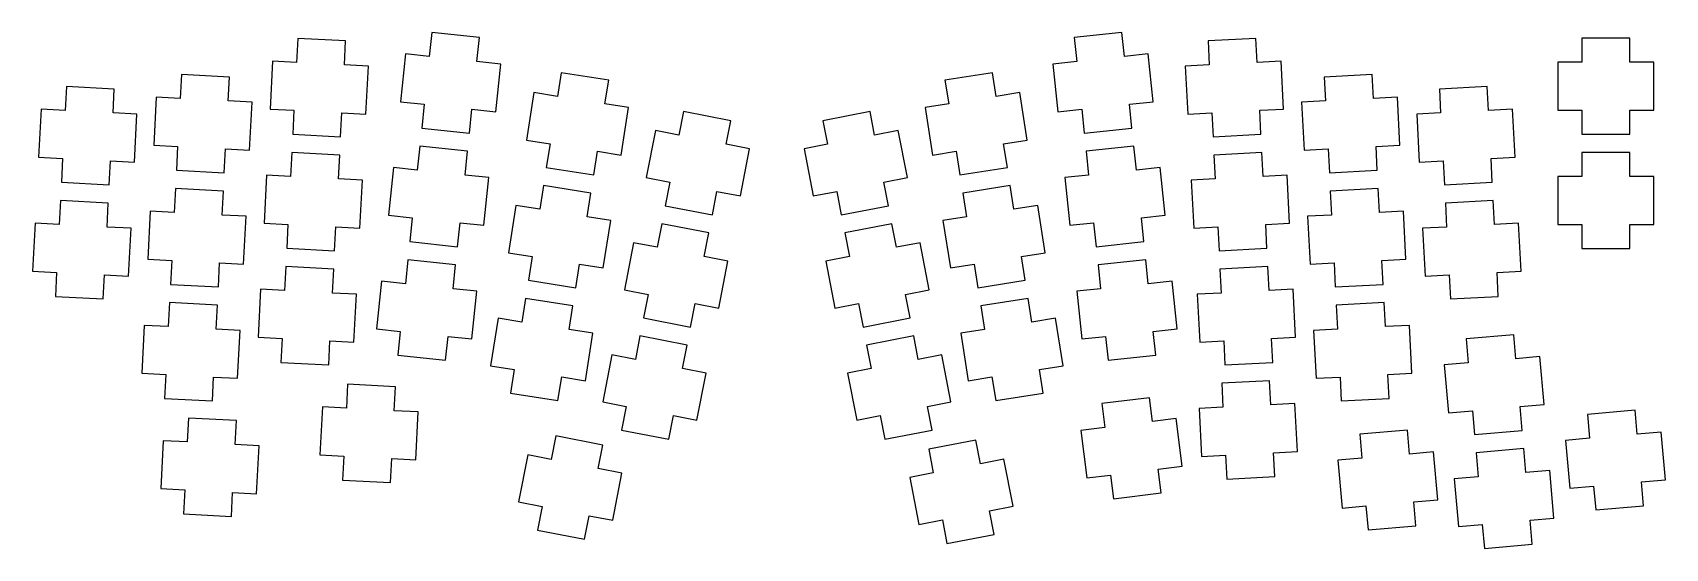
# Model space of a CAD drawing. Header units: millimetres. Extents: x 7 to 279, y 5 to 91.
import ezdxf

# ---------------------------------------------------------------- set-up
doc = ezdxf.new("R2010")
doc.units = ezdxf.units.MM

msp = doc.modelspace()

# ---------------------------------------------------------------- linework, layer by layer
at = {"layer": 'REF_r2_notch'}
for p, q in [((51.0112, 89.9724), (50.8018, 85.9779)), ((59.0002, 89.5537), (51.0112, 89.9724)), ((73.352, 90.9387), (72.9339, 86.9606)), ((81.3082, 90.1025), (73.352, 90.9387)), ((80.8901, 86.1244), (81.3082, 90.1025)), ((188.411, 90.9387), (180.4548, 90.1025)), ((180.4548, 90.1025), (180.8729, 86.1244)), ((188.8291, 86.9606), (188.411, 90.9387)), ((210.7518, 89.9724), (202.7628, 89.5537)), ((210.9611, 85.9779), (210.7518, 89.9724)), ((273.0822, 90.008), (265.0822, 90.008)), ((265.0822, 90.008), (265.0822, 86.008)), ((273.0822, 86.008), (273.0822, 90.008)), ((58.7909, 85.5592), (59.0002, 89.5537)), ((68.9558, 87.3787), (68.1196, 79.4226)), ((72.9339, 86.9606), (68.9558, 87.3787)), ((192.8072, 87.3787), (188.8291, 86.9606)), ((193.6434, 79.4226), (192.8072, 87.3787)), ((202.7628, 89.5537), (202.9721, 85.5592)), ((46.8073, 86.1872), (46.3886, 78.1982)), ((50.8018, 85.9779), (46.8073, 86.1872)), ((62.7854, 85.3498), (58.7909, 85.5592)), ((62.3667, 77.3608), (62.7854, 85.3498)), ((84.8682, 85.7063), (80.8901, 86.1244)), ((84.0319, 77.7501), (84.8682, 85.7063)), ((180.8729, 86.1244), (176.8948, 85.7063)), ((176.8948, 85.7063), (177.731, 77.7501)), ((202.9721, 85.5592), (198.9776, 85.3498)), ((198.9776, 85.3498), (199.3963, 77.3608)), ((214.9557, 86.1872), (210.9611, 85.9779)), ((215.3744, 78.1982), (214.9557, 86.1872)), ((265.0822, 86.008), (261.0822, 86.008)), ((261.0822, 86.008), (261.0822, 78.008)), ((277.0822, 86.008), (273.0822, 86.008)), ((277.0822, 78.008), (277.0822, 86.008)), ((12.4389, 81.9576), (12.2295, 77.9631)), ((20.4279, 81.539), (12.4389, 81.9576)), ((31.6198, 83.9565), (31.4104, 79.962)), ((39.6088, 83.5378), (31.6198, 83.9565)), ((39.3995, 79.5433), (39.6088, 83.5378)), ((94.9529, 84.2556), (94.3271, 80.3048)), ((102.8544, 83.0041), (94.9529, 84.2556)), ((102.2286, 79.0534), (102.8544, 83.0041)), ((166.8101, 84.2556), (158.9086, 83.0041)), ((158.9086, 83.0041), (159.5343, 79.0534)), ((167.4359, 80.3048), (166.8101, 84.2556)), ((230.1432, 83.9565), (222.1542, 83.5378)), ((222.1542, 83.5378), (222.3635, 79.5433)), ((230.3526, 79.962), (230.1432, 83.9565)), ((249.3241, 81.9576), (241.3351, 81.539)), ((249.5335, 77.9631), (249.3241, 81.9576)), ((20.2186, 77.5444), (20.4279, 81.539)), ((27.4159, 80.1714), (26.9972, 72.1823)), ((31.4104, 79.962), (27.4159, 80.1714)), ((43.394, 79.334), (39.3995, 79.5433)), ((42.9753, 71.3449), (43.394, 79.334)), ((68.1196, 79.4226), (72.0977, 79.0044)), ((72.0977, 79.0044), (71.6796, 75.0264)), ((90.3764, 80.9306), (89.1249, 73.0291)), ((94.3271, 80.3048), (90.3764, 80.9306)), ((106.1794, 78.4276), (102.2286, 79.0534)), ((159.5343, 79.0534), (155.5836, 78.4276)), ((171.3866, 80.9306), (167.4359, 80.3048)), ((172.6381, 73.0291), (171.3866, 80.9306)), ((189.6653, 79.0044), (193.6434, 79.4226)), ((190.0834, 75.0264), (189.6653, 79.0044)), ((222.3635, 79.5433), (218.369, 79.334)), ((218.369, 79.334), (218.7877, 71.3449)), ((234.3471, 80.1714), (230.3526, 79.962)), ((234.7658, 72.1823), (234.3471, 80.1714)), ((241.3351, 81.539), (241.5444, 77.5444)), ((8.235, 78.1725), (7.8163, 70.1834)), ((12.2295, 77.9631), (8.235, 78.1725)), ((24.2131, 77.3351), (20.2186, 77.5444)), ((23.7944, 69.3461), (24.2131, 77.3351)), ((46.3886, 78.1982), (50.3832, 77.9888)), ((50.3832, 77.9888), (50.1738, 73.9943)), ((58.1628, 73.5756), (58.3722, 77.5701)), ((58.3722, 77.5701), (62.3667, 77.3608)), ((79.6357, 74.1901), (80.0539, 78.1682)), ((80.0539, 78.1682), (84.0319, 77.7501)), ((104.9279, 70.5261), (106.1794, 78.4276)), ((115.3353, 77.7704), (114.572, 73.8439)), ((123.1883, 76.2439), (115.3353, 77.7704)), ((122.4251, 72.3174), (123.1883, 76.2439)), ((146.4277, 77.7704), (138.5747, 76.2439)), ((138.5747, 76.2439), (139.3379, 72.3174)), ((147.1909, 73.8439), (146.4277, 77.7704)), ((155.5836, 78.4276), (156.8351, 70.5261)), ((177.731, 77.7501), (181.7091, 78.1682)), ((181.7091, 78.1682), (182.1272, 74.1901)), ((199.3963, 77.3608), (203.3908, 77.5701)), ((203.3908, 77.5701), (203.6001, 73.5756)), ((211.3798, 77.9888), (215.3744, 78.1982)), ((211.5892, 73.9943), (211.3798, 77.9888)), ((241.5444, 77.5444), (237.5499, 77.3351)), ((237.5499, 77.3351), (237.9686, 69.3461)), ((253.528, 78.1725), (249.5335, 77.9631)), ((253.9467, 70.1834), (253.528, 78.1725)), ((261.0822, 78.008), (265.0822, 78.008)), ((265.0822, 78.008), (265.0822, 74.008)), ((273.0822, 74.008), (273.0822, 78.008)), ((273.0822, 78.008), (277.0822, 78.008)), ((50.1738, 73.9943), (58.1628, 73.5756)), ((71.6796, 75.0264), (79.6357, 74.1901)), ((110.6455, 74.6071), (109.1191, 66.7541)), ((114.572, 73.8439), (110.6455, 74.6071)), ((151.1174, 74.6071), (147.1909, 73.8439)), ((152.6439, 66.7541), (151.1174, 74.6071)), ((182.1272, 74.1901), (190.0834, 75.0264)), ((203.6001, 73.5756), (211.5892, 73.9943)), ((265.0822, 74.008), (273.0822, 74.008)), ((26.9972, 72.1823), (30.9917, 71.973)), ((30.9917, 71.973), (30.7824, 67.9785)), ((38.7714, 67.5598), (38.9808, 71.5543)), ((38.9808, 71.5543), (42.9753, 71.3449)), ((50.0142, 70.9483), (49.8048, 66.9538)), ((58.0032, 70.5296), (50.0142, 70.9483)), ((71.3607, 71.9929), (70.9426, 68.0148)), ((79.3169, 71.1566), (71.3607, 71.9929)), ((78.8988, 67.1785), (79.3169, 71.1566)), ((89.1249, 73.0291), (93.0757, 72.4033)), ((93.0757, 72.4033), (92.4499, 68.4526)), ((100.3514, 67.2011), (100.9772, 71.1519)), ((100.9772, 71.1519), (104.9279, 70.5261)), ((126.3516, 71.5542), (122.4251, 72.3174)), ((124.8251, 63.7011), (126.3516, 71.5542)), ((139.3379, 72.3174), (135.4114, 71.5542)), ((135.4114, 71.5542), (136.9379, 63.7011)), ((156.8351, 70.5261), (160.7858, 71.1519)), ((160.7858, 71.1519), (161.4116, 67.2011)), ((168.6873, 72.4033), (172.6381, 73.0291)), ((169.3131, 68.4526), (168.6873, 72.4033)), ((190.4023, 71.9929), (182.4461, 71.1566)), ((182.4461, 71.1566), (182.8642, 67.1785)), ((190.8204, 68.0148), (190.4023, 71.9929)), ((211.7488, 70.9483), (203.7598, 70.5296)), ((211.9582, 66.9538), (211.7488, 70.9483)), ((218.7877, 71.3449), (222.7822, 71.5543)), ((222.7822, 71.5543), (222.9916, 67.5598)), ((230.7713, 71.973), (234.7658, 72.1823)), ((230.9806, 67.9785), (230.7713, 71.973)), ((273.0822, 70.9578), (265.0822, 70.9578)), ((265.0822, 70.9578), (265.0822, 66.9578)), ((273.0822, 66.9578), (273.0822, 70.9578)), ((7.8163, 70.1834), (11.8108, 69.9741)), ((11.8108, 69.9741), (11.6015, 65.9796)), ((19.5905, 65.5609), (19.7999, 69.5554)), ((19.7999, 69.5554), (23.7944, 69.3461)), ((57.7939, 66.5351), (58.0032, 70.5296)), ((66.9645, 68.4329), (66.1283, 60.4767)), ((70.9426, 68.0148), (66.9645, 68.4329)), ((92.4499, 68.4526), (100.3514, 67.2011)), ((161.4116, 67.2011), (169.3131, 68.4526)), ((194.7985, 68.4329), (190.8204, 68.0148)), ((195.6347, 60.4767), (194.7985, 68.4329)), ((203.7598, 70.5296), (203.9691, 66.5351)), ((237.9686, 69.3461), (241.9631, 69.5554)), ((241.9631, 69.5554), (242.1725, 65.5609)), ((249.9522, 69.9741), (253.9467, 70.1834)), ((250.1615, 65.9796), (249.9522, 69.9741)), ((11.6015, 65.9796), (19.5905, 65.5609)), ((30.7824, 67.9785), (38.7714, 67.5598)), ((45.8103, 67.1631), (45.3916, 59.1741)), ((49.8048, 66.9538), (45.8103, 67.1631)), ((61.7884, 66.3257), (57.7939, 66.5351)), ((61.3697, 58.3367), (61.7884, 66.3257)), ((82.8769, 66.7604), (78.8988, 67.1785)), ((82.0407, 58.8043), (82.8769, 66.7604)), ((91.9728, 65.4399), (91.347, 61.4892)), ((99.8743, 64.1885), (91.9728, 65.4399)), ((109.1191, 66.7541), (113.0456, 65.9909)), ((113.0456, 65.9909), (112.2823, 62.0643)), ((148.7174, 65.9909), (152.6439, 66.7541)), ((149.4806, 62.0643), (148.7174, 65.9909)), ((169.7902, 65.4399), (161.8887, 64.1885)), ((170.416, 61.4892), (169.7902, 65.4399)), ((182.8642, 67.1785), (178.8861, 66.7604)), ((178.8861, 66.7604), (179.7223, 58.8043)), ((203.9691, 66.5351), (199.9746, 66.3257)), ((199.9746, 66.3257), (200.3933, 58.3367)), ((215.9527, 67.1631), (211.9582, 66.9538)), ((216.3714, 59.1741), (215.9527, 67.1631)), ((222.9916, 67.5598), (230.9806, 67.9785)), ((242.1725, 65.5609), (250.1615, 65.9796)), ((265.0822, 66.9578), (261.0822, 66.9578)), ((261.0822, 66.9578), (261.0822, 58.9578)), ((277.0822, 66.9578), (273.0822, 66.9578)), ((277.0822, 58.9578), (277.0822, 66.9578)), ((11.4419, 62.9336), (11.2325, 58.939)), ((19.4309, 62.5149), (11.4419, 62.9336)), ((30.6228, 64.9324), (30.4134, 60.9379)), ((38.6118, 64.5138), (30.6228, 64.9324)), ((38.4025, 60.5192), (38.6118, 64.5138)), ((99.2485, 60.2377), (99.8743, 64.1885)), ((120.1354, 60.5379), (120.8986, 64.4644)), ((120.8986, 64.4644), (124.8251, 63.7011)), ((136.9379, 63.7011), (140.8644, 64.4644)), ((140.8644, 64.4644), (141.6276, 60.5379)), ((161.8887, 64.1885), (162.5145, 60.2377)), ((231.1402, 64.9324), (223.1512, 64.5138)), ((223.1512, 64.5138), (223.3605, 60.5192)), ((231.3496, 60.9379), (231.1402, 64.9324)), ((250.3211, 62.9336), (242.3321, 62.5149)), ((250.5305, 58.939), (250.3211, 62.9336)), ((19.2216, 58.5203), (19.4309, 62.5149)), ((26.4189, 61.1473), (26.0002, 53.1582)), ((30.4134, 60.9379), (26.4189, 61.1473)), ((42.397, 60.3099), (38.4025, 60.5192)), ((41.9783, 52.3209), (42.397, 60.3099)), ((66.1283, 60.4767), (70.1064, 60.0586)), ((70.1064, 60.0586), (69.6883, 56.0805)), ((87.3963, 62.1149), (86.1448, 54.2134)), ((91.347, 61.4892), (87.3963, 62.1149)), ((103.1993, 59.612), (99.2485, 60.2377)), ((112.2823, 62.0643), (120.1354, 60.5379)), ((141.6276, 60.5379), (149.4806, 62.0643)), ((162.5145, 60.2377), (158.5637, 59.612)), ((174.3667, 62.1149), (170.416, 61.4892)), ((175.6182, 54.2134), (174.3667, 62.1149)), ((191.6566, 60.0586), (195.6347, 60.4767)), ((192.0747, 56.0805), (191.6566, 60.0586)), ((223.3605, 60.5192), (219.366, 60.3099)), ((219.366, 60.3099), (219.7847, 52.3209)), ((235.3441, 61.1473), (231.3496, 60.9379)), ((235.7628, 53.1582), (235.3441, 61.1473)), ((242.3321, 62.5149), (242.5414, 58.5203)), ((7.238, 59.1484), (6.8193, 51.1593)), ((11.2325, 58.939), (7.238, 59.1484)), ((23.2161, 58.311), (19.2216, 58.5203)), ((22.7974, 50.322), (23.2161, 58.311)), ((45.3916, 59.1741), (49.3861, 58.9647)), ((49.3861, 58.9647), (49.1768, 54.9702)), ((57.1658, 54.5515), (57.3752, 58.546)), ((57.3752, 58.546), (61.3697, 58.3367)), ((77.6445, 55.2443), (78.0626, 59.2224)), ((78.0626, 59.2224), (82.0407, 58.8043)), ((101.9478, 51.7105), (103.1993, 59.612)), ((111.7003, 59.0702), (110.9371, 55.1437)), ((119.5534, 57.5437), (111.7003, 59.0702)), ((118.7901, 53.6172), (119.5534, 57.5437)), ((150.0627, 59.0702), (142.2096, 57.5437)), ((142.2096, 57.5437), (142.9729, 53.6172)), ((150.8259, 55.1437), (150.0627, 59.0702)), ((158.5637, 59.612), (159.8152, 51.7105)), ((179.7223, 58.8043), (183.7004, 59.2224)), ((183.7004, 59.2224), (184.1185, 55.2443)), ((200.3933, 58.3367), (204.3878, 58.546)), ((204.3878, 58.546), (204.5971, 54.5515)), ((212.3768, 58.9647), (216.3714, 59.1741)), ((212.5862, 54.9702), (212.3768, 58.9647)), ((242.5414, 58.5203), (238.5469, 58.311)), ((238.5469, 58.311), (238.9656, 50.322)), ((254.525, 59.1484), (250.5305, 58.939)), ((254.9437, 51.1593), (254.525, 59.1484)), ((261.0822, 58.9578), (265.0822, 58.9578)), ((265.0822, 58.9578), (265.0822, 54.9578)), ((273.0822, 54.9578), (273.0822, 58.9578)), ((273.0822, 58.9578), (277.0822, 58.9578)), ((49.1768, 54.9702), (57.1658, 54.5515)), ((69.6883, 56.0805), (77.6445, 55.2443)), ((107.0106, 55.9069), (105.4841, 48.0539)), ((110.9371, 55.1437), (107.0106, 55.9069)), ((154.7524, 55.9069), (150.8259, 55.1437)), ((156.2789, 48.0539), (154.7524, 55.9069)), ((184.1185, 55.2443), (192.0747, 56.0805)), ((204.5971, 54.5515), (212.5862, 54.9702)), ((265.0822, 54.9578), (273.0822, 54.9578)), ((26.0002, 53.1582), (29.9947, 52.9489)), ((29.9947, 52.9489), (29.7854, 48.9544)), ((37.7744, 48.5357), (37.9838, 52.5302)), ((37.9838, 52.5302), (41.9783, 52.3209)), ((49.0172, 51.9242), (48.8078, 47.9297)), ((57.0062, 51.5055), (49.0172, 51.9242)), ((69.3695, 53.047), (68.9513, 49.0689)), ((77.3256, 52.2108), (69.3695, 53.047)), ((76.9075, 48.2327), (77.3256, 52.2108)), ((86.1448, 54.2134), (90.0956, 53.5877)), ((90.0956, 53.5877), (89.4698, 49.6369)), ((97.3713, 48.3854), (97.9971, 52.3362)), ((97.9971, 52.3362), (101.9478, 51.7105)), ((122.7166, 52.854), (118.7901, 53.6172)), ((121.1902, 45.0009), (122.7166, 52.854)), ((142.9729, 53.6172), (139.0464, 52.854)), ((139.0464, 52.854), (140.5728, 45.0009)), ((159.8152, 51.7105), (163.7659, 52.3362)), ((163.7659, 52.3362), (164.3917, 48.3854)), ((171.6674, 53.5877), (175.6182, 54.2134)), ((172.2932, 49.6369), (171.6674, 53.5877)), ((192.3935, 53.047), (184.4374, 52.2108)), ((184.4374, 52.2108), (184.8555, 48.2327)), ((192.8117, 49.0689), (192.3935, 53.047)), ((212.7458, 51.9242), (204.7568, 51.5055)), ((212.9552, 47.9297), (212.7458, 51.9242)), ((219.7847, 52.3209), (223.7792, 52.5302)), ((223.7792, 52.5302), (223.9886, 48.5357)), ((231.7683, 52.9489), (235.7628, 53.1582)), ((231.9776, 48.9544), (231.7683, 52.9489)), ((6.8193, 51.1593), (10.8138, 50.95)), ((10.8138, 50.95), (10.6045, 46.9555)), ((18.5935, 46.5368), (18.8029, 50.5313)), ((18.8029, 50.5313), (22.7974, 50.322)), ((56.7969, 47.511), (57.0062, 51.5055)), ((64.9732, 49.487), (64.137, 41.5309)), ((68.9513, 49.0689), (64.9732, 49.487)), ((89.4698, 49.6369), (97.3713, 48.3854)), ((164.3917, 48.3854), (172.2932, 49.6369)), ((196.7897, 49.487), (192.8117, 49.0689)), ((197.626, 41.5309), (196.7897, 49.487)), ((204.7568, 51.5055), (204.9661, 47.511)), ((238.9656, 50.322), (242.9601, 50.5313)), ((242.9601, 50.5313), (243.1695, 46.5368)), ((250.9492, 50.95), (254.9437, 51.1593)), ((251.1585, 46.9555), (250.9492, 50.95)), ((10.6045, 46.9555), (18.5935, 46.5368)), ((29.7854, 48.9544), (37.7744, 48.5357)), ((44.8133, 48.139), (44.3946, 40.15)), ((48.8078, 47.9297), (44.8133, 48.139)), ((60.7914, 47.3016), (56.7969, 47.511)), ((60.3727, 39.3126), (60.7914, 47.3016)), ((80.8856, 47.8146), (76.9075, 48.2327)), ((80.0494, 39.8584), (80.8856, 47.8146)), ((88.9927, 46.6243), (88.3669, 42.6735)), ((96.8942, 45.3728), (88.9927, 46.6243)), ((105.4841, 48.0539), (109.4106, 47.2907)), ((109.4106, 47.2907), (108.6474, 43.3641)), ((152.3524, 47.2907), (156.2789, 48.0539)), ((153.1156, 43.3641), (152.3524, 47.2907)), ((172.7703, 46.6243), (164.8688, 45.3728)), ((173.3961, 42.6735), (172.7703, 46.6243)), ((184.8555, 48.2327), (180.8774, 47.8146)), ((180.8774, 47.8146), (181.7136, 39.8584)), ((204.9661, 47.511), (200.9716, 47.3016)), ((200.9716, 47.3016), (201.3903, 39.3126)), ((216.9497, 48.139), (212.9552, 47.9297)), ((217.3684, 40.15), (216.9497, 48.139)), ((223.9886, 48.5357), (231.9776, 48.9544)), ((243.1695, 46.5368), (251.1585, 46.9555)), ((29.6257, 45.9083), (29.4164, 41.9138)), ((37.6148, 45.4897), (29.6257, 45.9083)), ((37.4054, 41.4951), (37.6148, 45.4897)), ((96.2684, 41.422), (96.8942, 45.3728)), ((116.5004, 41.8377), (117.2636, 45.7642)), ((117.2636, 45.7642), (121.1902, 45.0009)), ((140.5728, 45.0009), (144.4993, 45.7642)), ((144.4993, 45.7642), (145.2626, 41.8377)), ((164.8688, 45.3728), (165.4946, 41.422)), ((232.1372, 45.9083), (224.1482, 45.4897)), ((224.1482, 45.4897), (224.3575, 41.4951)), ((232.3466, 41.9138), (232.1372, 45.9083)), ((25.4219, 42.1232), (25.0032, 34.1341)), ((29.4164, 41.9138), (25.4219, 42.1232)), ((41.4, 41.2858), (37.4054, 41.4951)), ((40.9813, 33.2968), (41.4, 41.2858)), ((64.137, 41.5309), (68.1151, 41.1128)), ((68.1151, 41.1128), (67.697, 37.1347)), ((84.4162, 43.2993), (83.1647, 35.3978)), ((88.3669, 42.6735), (84.4162, 43.2993)), ((100.2192, 40.7963), (96.2684, 41.422)), ((108.6474, 43.3641), (116.5004, 41.8377)), ((145.2626, 41.8377), (153.1156, 43.3641)), ((165.4946, 41.422), (161.5438, 40.7963)), ((177.3468, 43.2993), (173.3961, 42.6735)), ((178.5983, 35.3978), (177.3468, 43.2993)), ((193.6479, 41.1128), (197.626, 41.5309)), ((194.066, 37.1347), (193.6479, 41.1128)), ((224.3575, 41.4951), (220.363, 41.2858)), ((220.363, 41.2858), (220.7817, 33.2968)), ((236.3411, 42.1232), (232.3466, 41.9138)), ((236.7598, 34.1341), (236.3411, 42.1232)), ((44.3946, 40.15), (48.3891, 39.9406)), ((48.3891, 39.9406), (48.1798, 35.9461)), ((56.1688, 35.5274), (56.3782, 39.5219)), ((56.3782, 39.5219), (60.3727, 39.3126)), ((75.6532, 36.2984), (76.0713, 40.2765)), ((76.0713, 40.2765), (80.0494, 39.8584)), ((98.9677, 32.8948), (100.2192, 40.7963)), ((108.0654, 40.37), (107.3022, 36.4435)), ((115.9184, 38.8435), (108.0654, 40.37)), ((115.1552, 34.917), (115.9184, 38.8435)), ((153.6976, 40.37), (145.8446, 38.8435)), ((145.8446, 38.8435), (146.6078, 34.917)), ((154.4608, 36.4435), (153.6976, 40.37)), ((161.5438, 40.7963), (162.7953, 32.8948)), ((181.7136, 39.8584), (185.6917, 40.2765)), ((185.6917, 40.2765), (186.1098, 36.2984)), ((201.3903, 39.3126), (205.3848, 39.5219)), ((205.3848, 39.5219), (205.5942, 35.5274)), ((213.3739, 39.9406), (217.3684, 40.15)), ((213.5832, 35.9461), (213.3739, 39.9406)), ((253.753, 40.5479), (245.7834, 39.8506)), ((245.7834, 39.8506), (246.132, 35.8658)), ((254.1016, 36.5631), (253.753, 40.5479)), ((48.1798, 35.9461), (56.1688, 35.5274)), ((67.697, 37.1347), (75.6532, 36.2984)), ((83.1647, 35.3978), (87.1154, 34.772)), ((103.3756, 37.2067), (101.8492, 29.3537)), ((107.3022, 36.4435), (103.3756, 37.2067)), ((158.3873, 37.2067), (154.4608, 36.4435)), ((159.9138, 29.3537), (158.3873, 37.2067)), ((174.6475, 34.772), (178.5983, 35.3978)), ((186.1098, 36.2984), (194.066, 37.1347)), ((205.5942, 35.5274), (213.5832, 35.9461)), ((246.132, 35.8658), (242.1473, 35.5172)), ((242.1473, 35.5172), (242.8445, 27.5477)), ((258.0864, 36.9117), (254.1016, 36.5631)), ((258.7836, 28.9422), (258.0864, 36.9117)), ((25.0032, 34.1341), (28.9977, 33.9248)), ((28.9977, 33.9248), (28.7884, 29.9303)), ((36.7774, 29.5116), (36.9868, 33.5061)), ((36.9868, 33.5061), (40.9813, 33.2968)), ((87.1154, 34.772), (86.4897, 30.8213)), ((94.3912, 29.5698), (95.017, 33.5205)), ((95.017, 33.5205), (98.9677, 32.8948)), ((119.0817, 34.1538), (115.1552, 34.917)), ((117.5552, 26.3008), (119.0817, 34.1538)), ((146.6078, 34.917), (142.6813, 34.1538)), ((142.6813, 34.1538), (144.2078, 26.3008)), ((162.7953, 32.8948), (166.746, 33.5205)), ((166.746, 33.5205), (167.3718, 29.5698)), ((175.2733, 30.8213), (174.6475, 34.772)), ((213.0405, 32.8737), (205.0515, 32.455)), ((213.2499, 28.8792), (213.0405, 32.8737)), ((220.7817, 33.2968), (224.7762, 33.5061)), ((224.7762, 33.5061), (224.9856, 29.5116)), ((232.7653, 33.9248), (236.7598, 34.1341)), ((232.9746, 29.9303), (232.7653, 33.9248)), ((59.3236, 32.3086), (59.1142, 28.314)), ((67.3126, 31.8899), (59.3236, 32.3086)), ((67.1033, 27.8954), (67.3126, 31.8899)), ((86.4897, 30.8213), (94.3912, 29.5698)), ((167.3718, 29.5698), (175.2733, 30.8213)), ((192.9961, 30.047), (185.0557, 29.0721)), ((193.4835, 26.0768), (192.9961, 30.047)), ((205.0515, 32.455), (205.2608, 28.4605)), ((28.7884, 29.9303), (36.7774, 29.5116)), ((55.1197, 28.5234), (54.701, 20.5344)), ((59.1142, 28.314), (55.1197, 28.5234)), ((71.0978, 27.686), (67.1033, 27.8954)), ((70.6791, 19.697), (71.0978, 27.686)), ((101.8492, 29.3537), (105.7757, 28.5905)), ((105.7757, 28.5905), (105.0124, 24.664)), ((155.9873, 28.5905), (159.9138, 29.3537)), ((156.7505, 24.664), (155.9873, 28.5905)), ((185.0557, 29.0721), (185.5432, 25.1019)), ((205.2608, 28.4605), (201.2663, 28.2511)), ((201.2663, 28.2511), (201.685, 20.2621)), ((217.2444, 29.0885), (213.2499, 28.8792)), ((217.6631, 21.0995), (217.2444, 29.0885)), ((224.9856, 29.5116), (232.9746, 29.9303)), ((242.8445, 27.5477), (246.8293, 27.8963)), ((246.8293, 27.8963), (247.1779, 23.9115)), ((254.7989, 28.5935), (258.7836, 28.9422)), ((255.1475, 24.6088), (254.7989, 28.5935)), ((273.9758, 27.9737), (266.0063, 27.2764)), ((266.0063, 27.2764), (266.3549, 23.2917)), ((274.3245, 23.9889), (273.9758, 27.9737)), ((32.7919, 26.6662), (32.5826, 22.6717)), ((40.781, 26.2475), (32.7919, 26.6662)), ((40.5716, 22.253), (40.781, 26.2475)), ((105.0124, 24.664), (112.8655, 23.1375)), ((112.8655, 23.1375), (113.6287, 27.064)), ((113.6287, 27.064), (117.5552, 26.3008)), ((144.2078, 26.3008), (148.1343, 27.064)), ((148.1343, 27.064), (148.8975, 23.1375)), ((148.8975, 23.1375), (156.7505, 24.664)), ((185.5432, 25.1019), (181.573, 24.6144)), ((181.573, 24.6144), (182.5479, 16.674)), ((197.4537, 26.5643), (193.4835, 26.0768)), ((198.4287, 18.6239), (197.4537, 26.5643)), ((236.0208, 24.653), (228.0513, 23.9558)), ((236.3695, 20.6683), (236.0208, 24.653)), ((247.1779, 23.9115), (255.1475, 24.6088)), ((28.5881, 22.881), (28.1694, 14.892)), ((32.5826, 22.6717), (28.5881, 22.881)), ((44.5661, 22.0436), (40.5716, 22.253)), ((44.1474, 14.0546), (44.5661, 22.0436)), ((94.034, 23.6917), (93.2708, 19.7652)), ((101.887, 22.1652), (94.034, 23.6917)), ((101.1238, 18.2387), (101.887, 22.1652)), ((164.0495, 22.9757), (156.1965, 21.4492)), ((164.8128, 19.0492), (164.0495, 22.9757)), ((228.0513, 23.9558), (228.3999, 19.971)), ((266.3549, 23.2917), (262.3701, 22.943)), ((262.3701, 22.943), (263.0674, 14.9735)), ((278.3093, 24.3375), (274.3245, 23.9889)), ((279.0065, 16.368), (278.3093, 24.3375)), ((54.701, 20.5344), (58.6955, 20.325)), ((58.6955, 20.325), (58.4862, 16.3305)), ((66.4752, 15.9118), (66.6846, 19.9063)), ((66.6846, 19.9063), (70.6791, 19.697)), ((89.3443, 20.5284), (87.8178, 12.6754)), ((93.2708, 19.7652), (89.3443, 20.5284)), ((156.1965, 21.4492), (156.9597, 17.5227)), ((168.7393, 19.8124), (164.8128, 19.0492)), ((170.2657, 11.9594), (168.7393, 19.8124)), ((201.685, 20.2621), (205.6795, 20.4714)), ((205.6795, 20.4714), (205.8889, 16.4769)), ((213.6686, 20.8901), (217.6631, 21.0995)), ((213.8779, 16.8956), (213.6686, 20.8901)), ((228.3999, 19.971), (224.4151, 19.6224)), ((224.4151, 19.6224), (225.1124, 11.6528)), ((240.3542, 21.0169), (236.3695, 20.6683)), ((241.0515, 13.0473), (240.3542, 21.0169)), ((255.4133, 21.5704), (247.4437, 20.8731)), ((247.4437, 20.8731), (247.7924, 16.8883)), ((255.7619, 17.5856), (255.4133, 21.5704)), ((105.0503, 17.4755), (101.1238, 18.2387)), ((103.5238, 9.6224), (105.0503, 17.4755)), ((156.9597, 17.5227), (153.0332, 16.7595)), ((153.0332, 16.7595), (154.5597, 8.9064)), ((182.5479, 16.674), (186.5181, 17.1615)), ((186.5181, 17.1615), (187.0056, 13.1913)), ((194.4585, 18.1365), (198.4287, 18.6239)), ((194.946, 14.1663), (194.4585, 18.1365)), ((205.8889, 16.4769), (213.8779, 16.8956)), ((247.7924, 16.8883), (243.8076, 16.5397)), ((243.8076, 16.5397), (244.5048, 8.5701)), ((259.7467, 17.9342), (255.7619, 17.5856)), ((260.4439, 9.9646), (259.7467, 17.9342)), ((275.0217, 16.0193), (279.0065, 16.368)), ((28.1694, 14.892), (32.1639, 14.6826)), ((32.1639, 14.6826), (31.9545, 10.6881)), ((39.9436, 10.2694), (40.1529, 14.2639)), ((40.1529, 14.2639), (44.1474, 14.0546)), ((58.4862, 16.3305), (66.4752, 15.9118)), ((187.0056, 13.1913), (194.946, 14.1663)), ((263.0674, 14.9735), (267.0522, 15.3221)), ((267.0522, 15.3221), (267.4008, 11.3373)), ((275.3703, 12.0346), (275.0217, 16.0193)), ((87.8178, 12.6754), (91.7443, 11.9121)), ((91.7443, 11.9121), (90.9811, 7.9856)), ((166.3392, 11.1962), (170.2657, 11.9594)), ((167.1025, 7.2696), (166.3392, 11.1962)), ((225.1124, 11.6528), (229.0971, 12.0015)), ((229.0971, 12.0015), (229.4458, 8.0167)), ((237.0667, 12.6987), (241.0515, 13.0473)), ((237.4153, 8.7139), (237.0667, 12.6987)), ((267.4008, 11.3373), (275.3703, 12.0346)), ((31.9545, 10.6881), (39.9436, 10.2694)), ((98.8341, 6.4592), (99.5973, 10.3857)), ((99.5973, 10.3857), (103.5238, 9.6224)), ((154.5597, 8.9064), (158.4862, 9.6697)), ((158.4862, 9.6697), (159.2494, 5.7432)), ((229.4458, 8.0167), (237.4153, 8.7139)), ((244.5048, 8.5701), (248.4896, 8.9188)), ((248.4896, 8.9188), (248.8382, 4.934)), ((256.4592, 9.616), (260.4439, 9.9646)), ((256.8078, 5.6312), (256.4592, 9.616)), ((90.9811, 7.9856), (98.8341, 6.4592)), ((159.2494, 5.7432), (167.1025, 7.2696)), ((248.8382, 4.934), (256.8078, 5.6312))]:
    msp.add_line(p, q, dxfattribs=at)

doc.saveas('drawing.dxf')
